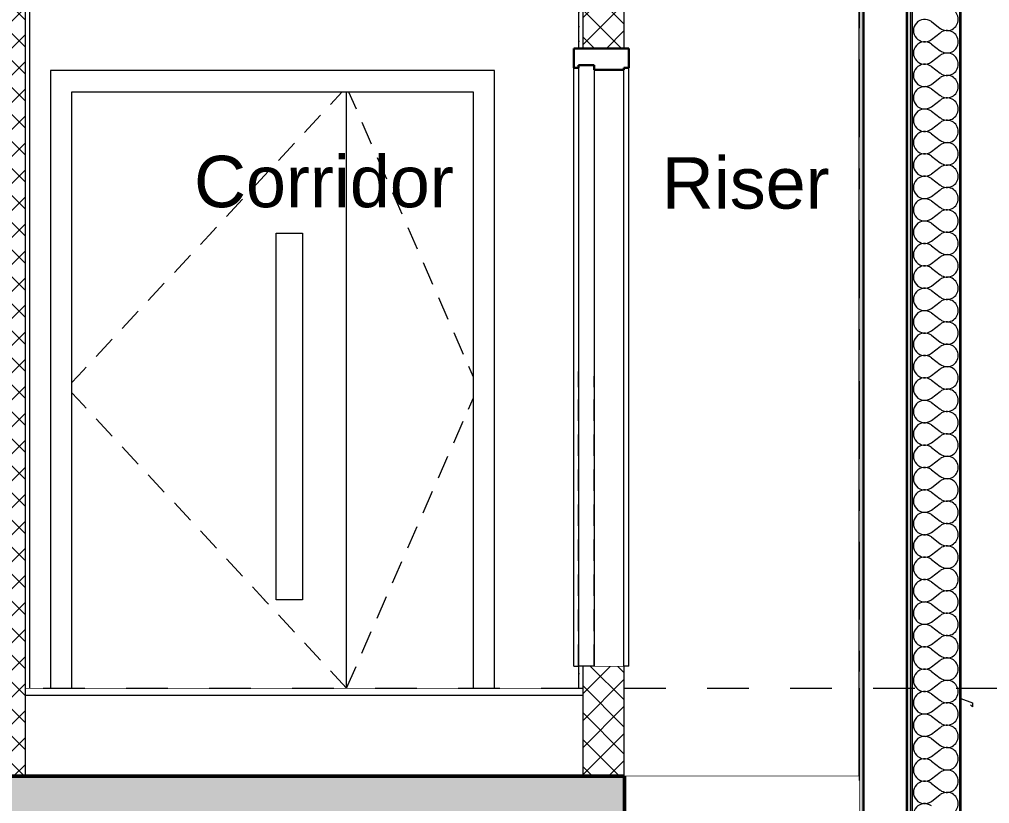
# Model space of a CAD drawing. Header units: millimetres. Extents: x -48147 to 1414029, y -496296 to 18123.
# Drawn here: x 1402847 to 1406146, y -487180 to -484513 of the extents above; entities that cross this region are included whole.
import ezdxf
from ezdxf.enums import TextEntityAlignment as Align

# ---------------------------------------------------------------- set-up
doc = ezdxf.new("R2010")
doc.units = ezdxf.units.MM
doc.header["$MEASUREMENT"] = 0
for name, pattern in [('Dashed', [2822.222233, 1411.111116, -1411.111116]), ('Double Dashed', [546.805537, 264.583325, -105.833328, 70.555556, -105.833328]), ('Wipeout_Contour', [1000, 0, -1000])]:
    doc.linetypes.add(name, pattern=pattern)
for name, color, linetype, lineweight, true_color in [('0_Pen_No__105', 7, 'Continuous', 15, 0xa6a6a6), ('A-230-M_FLOOR.IFC Import_Pen_No__109', 7, 'Continuous', 15, 0xa6a6a6), ('A-230-M_FLOOR.IFC Import_Pen_No__29', 7, 'Continuous', 50, 0x2a2a2a), ('A-25-M_Wall_Int_Pen_No__107', 7, 'Continuous', 15, 0xa6a6a6), ('New_A-15-MG_Structural_Grid_Phase_2_Pen_No__222', 7, 'Continuous', 13, 0x65af33), ('New_A-20-M_Floor_Slab_Pen_No__149', 7, 'Continuous', 0, 0x2a2a2a), ('New_A-25-M_Wall_Ext_Pen_No__107', 7, 'Continuous', 15, 0xa6a6a6), ('New_A-25-M_Wall_Int_Pen_No__107', 7, 'Continuous', 15, 0xa6a6a6), ('New_ArchiCAD Doors_Pen_No__43', 7, 'Continuous', 30, 0x444444), ('New_ArchiCAD Doors_Pen_No__63', 7, 'Continuous', 20, 0x606060), ('New_ArchiCAD Windows_Pen_No__63', 7, 'Continuous', 20, 0x606060)]:
    doc.layers.add(name, color=color, linetype=linetype, lineweight=lineweight, true_color=true_color)
for name, color, linetype in [('A-230-M_FLOOR.IFC Import', 7, 'Continuous'), ('A-25-M_Wall_Int', 7, 'Continuous'), ('New_A-15-MG_Structural_Grid_Phase_2', 7, 'Continuous'), ('New_A-20-M_Floor_Slab', 7, 'Continuous'), ('New_A-25-M_Wall_Ext', 7, 'Continuous'), ('New_A-25-M_Wall_Int', 7, 'Continuous'), ('New_ArchiCAD Doors', 7, 'Continuous'), ('New_ArchiCAD Windows', 7, 'Continuous')]:
    doc.layers.add(name, color=color, linetype=linetype)
for name, color, linetype, lineweight in [('A-25-M_Wall_Int_Pen_No__1', 7, 'Continuous', 13), ('A-95-P_Text_1_50_GA_Pen_No__1', 7, 'Continuous', 13), ('New_A-20-M_Floor_Slab_Pen_No__4', 7, 'Continuous', 20), ('New_A-20-M_Floor_Slab_Pen_No__89', 8, 'Continuous', 20), ('New_A-25-M_Wall_Ext_Pen_No__1', 7, 'Continuous', 13), ('New_A-25-M_Wall_Int_Pen_No__1', 7, 'Continuous', 13), ('New_A-25-M_Wall_Int_Pen_No__87', 8, 'Continuous', 20)]:
    doc.layers.add(name, color=color, linetype=linetype, lineweight=lineweight)
doc.styles.add('GENERATED_STYLE_2', font='')
doc.styles.get('GENERATED_STYLE_2').set_extended_font_data('Swis721 BT')
pattern_1 = [(270, (1372879, -490836.73), (86.60254, 0), [0, -50]), (270, (1372922.3, -490861.73), (86.60254, 0), [0, -50])]
pattern_2 = [(45, (1372878.996, -490836.73), (-45.96194, 45.96194), []), (135, (1372878.996, -490836.73), (45.96194, 45.96194), [])]
pattern_3 = [(270, (1372879, -490836.73), (86.60254, 0), [0, -50]), (270, (1372922.3, -490861.73), (86.60254, 0), [0, -50])]

# ---------------------------------------------------------------- blocks, each defined once
blk = doc.blocks.new('*X22', base_point=(1372879, -490836.7))
at = {"layer": 'New_A-25-M_Wall_Ext_Pen_No__107', "linetype": 'Continuous'}
for p, q in [((1405947.7, -484520.5), (1405978.1, -484543.4)), ((1405947.7, -484581.5), (1405978.1, -484558.6)), ((1405947.7, -484596.7), (1405978.1, -484619.6)), ((1405947.7, -484657.7), (1405978.1, -484634.8)), ((1405947.7, -484672.9), (1405978.1, -484695.8)), ((1405947.7, -484733.9), (1405978.1, -484711)), ((1405947.7, -484749.1), (1405978.1, -484772)), ((1405947.7, -484810.1), (1405978.1, -484787.2)), ((1405947.7, -484825.3), (1405978.1, -484848.2)), ((1405947.7, -484886.3), (1405978.1, -484863.4)), ((1405947.7, -484901.5), (1405978.1, -484924.4)), ((1405947.7, -484962.4), (1405978.1, -484939.6)), ((1405947.7, -484977.7), (1405978.1, -485000.5)), ((1405947.7, -485038.6), (1405978.1, -485015.8)), ((1405947.7, -485053.9), (1405978.1, -485076.7)), ((1405947.7, -485114.8), (1405978.1, -485092)), ((1405947.7, -485130.1), (1405978.1, -485152.9)), ((1405947.7, -485191), (1405978.1, -485168.2)), ((1405947.7, -485206.3), (1405978.1, -485229.1)), ((1405947.7, -485267.2), (1405978.1, -485244.4)), ((1405947.7, -485282.4), (1405978.1, -485305.3)), ((1405947.7, -485343.4), (1405978.1, -485320.5)), ((1405947.7, -485358.6), (1405978.1, -485381.5)), ((1405947.7, -485419.6), (1405978.1, -485396.7)), ((1405947.7, -485434.8), (1405978.1, -485457.7)), ((1405947.7, -485495.8), (1405978.1, -485472.9)), ((1405947.7, -485511), (1405978.1, -485533.9)), ((1405947.7, -485572), (1405978.1, -485549.1)), ((1405947.7, -485587.2), (1405978.1, -485610.1)), ((1405947.7, -485648.2), (1405978.1, -485625.3)), ((1405947.7, -485663.4), (1405978.1, -485686.3)), ((1405947.7, -485724.4), (1405978.1, -485701.5)), ((1405947.7, -485739.6), (1405978.1, -485762.4)), ((1405947.7, -485800.5), (1405978.1, -485777.7)), ((1405947.7, -485815.8), (1405978.1, -485838.6)), ((1405947.7, -485876.7), (1405978.1, -485853.9)), ((1405947.7, -485892), (1405978.1, -485914.8)), ((1405947.7, -485952.9), (1405978.1, -485930.1)), ((1405947.7, -485968.2), (1405978.1, -485991)), ((1405947.7, -486029.1), (1405978.1, -486006.3)), ((1405947.7, -486044.4), (1405978.1, -486067.2)), ((1405947.7, -486105.3), (1405978.1, -486082.4)), ((1405947.7, -486120.5), (1405978.1, -486143.4)), ((1405947.7, -486181.5), (1405978.1, -486158.6)), ((1405947.7, -486196.7), (1405978.1, -486219.6)), ((1405947.7, -486257.7), (1405978.1, -486234.8)), ((1405947.7, -486272.9), (1405978.1, -486295.8)), ((1405947.7, -486333.9), (1405978.1, -486311)), ((1405947.7, -486349.1), (1405978.1, -486372)), ((1405947.7, -486410.1), (1405978.1, -486387.2)), ((1405947.7, -486425.3), (1405978.1, -486448.2)), ((1405947.7, -486486.3), (1405978.1, -486463.4)), ((1405947.7, -486501.5), (1405978.1, -486524.4)), ((1405947.7, -486562.4), (1405978.1, -486539.6)), ((1405947.7, -486577.7), (1405978.1, -486600.5)), ((1405947.7, -486638.6), (1405978.1, -486615.8)), ((1405947.7, -486653.9), (1405978.1, -486676.7)), ((1405947.7, -486714.8), (1405978.1, -486692)), ((1405947.7, -486730.1), (1405978.1, -486752.9)), ((1405947.7, -486791), (1405978.1, -486768.2)), ((1405947.7, -486806.3), (1405978.1, -486829.1)), ((1405947.7, -486867.2), (1405978.1, -486844.4)), ((1405947.7, -486882.4), (1405978.1, -486905.3)), ((1405947.7, -486943.4), (1405978.1, -486920.5)), ((1405947.7, -486958.6), (1405978.1, -486981.5)), ((1405947.7, -487019.6), (1405978.1, -486996.7)), ((1405947.7, -487034.8), (1405978.1, -487057.7)), ((1405947.7, -487095.8), (1405978.1, -487072.9)), ((1405947.7, -487111), (1405978.1, -487133.9)), ((1405947.7, -487172), (1405978.1, -487149.1))]:
    blk.add_line(p, q, dxfattribs=at)
for centre, start, end in [((1406001, -484512.9), 0, 126.8699), ((1405924.8, -484551), 53.1301, 306.8699), ((1406001, -484512.9), 233.1301, 0), ((1406001, -484589.1), 0, 126.8699), ((1405924.8, -484627.2), 53.1301, 306.8699), ((1406001, -484589.1), 233.1301, 0), ((1406001, -484665.3), 0, 126.8699), ((1405924.8, -484703.4), 53.1301, 306.8699), ((1406001, -484665.3), 233.1301, 0), ((1406001, -484741.5), 0, 126.8699), ((1405924.8, -484779.6), 53.1301, 306.8699), ((1406001, -484741.5), 233.1301, 0), ((1406001, -484817.7), 0, 126.8699), ((1405924.8, -484855.8), 53.1301, 306.8699), ((1406001, -484817.7), 233.1301, 0), ((1406001, -484893.9), 0, 126.8699), ((1405924.8, -484932), 53.1301, 306.8699), ((1406001, -484893.9), 233.1301, 0), ((1406001, -484970.1), 0, 126.8699), ((1405924.8, -485008.2), 53.1301, 306.8699), ((1406001, -484970.1), 233.1301, 0), ((1406001, -485046.3), 0, 126.8699), ((1405924.8, -485084.4), 53.1301, 306.8699), ((1406001, -485046.3), 233.1301, 0), ((1406001, -485122.4), 0, 126.8699), ((1405924.8, -485160.5), 53.1301, 306.8699), ((1406001, -485122.4), 233.1301, 0), ((1406001, -485198.6), 0, 126.8699), ((1405924.8, -485236.7), 53.1301, 306.8699), ((1406001, -485198.6), 233.1301, 0), ((1406001, -485274.8), 0, 126.8699), ((1405924.8, -485312.9), 53.1301, 306.8699), ((1406001, -485274.8), 233.1301, 0), ((1406001, -485351), 0, 126.8699), ((1405924.8, -485389.1), 53.1301, 306.8699), ((1406001, -485351), 233.1301, 0), ((1406001, -485427.2), 0, 126.8699), ((1405924.8, -485465.3), 53.1301, 306.8699), ((1406001, -485427.2), 233.1301, 0), ((1406001, -485503.4), 0, 126.8699), ((1405924.8, -485541.5), 53.1301, 306.8699), ((1406001, -485503.4), 233.1301, 0), ((1406001, -485579.6), 0, 126.8699), ((1405924.8, -485617.7), 53.1301, 306.8699), ((1406001, -485579.6), 233.1301, 0), ((1406001, -485655.8), 0, 126.8699), ((1405924.8, -485693.9), 53.1301, 306.8699), ((1406001, -485655.8), 233.1301, 0), ((1406001, -485732), 0, 126.8699), ((1405924.8, -485770.1), 53.1301, 306.8699), ((1406001, -485732), 233.1301, 0), ((1406001, -485808.2), 0, 126.8699), ((1405924.8, -485846.3), 53.1301, 306.8699), ((1406001, -485808.2), 233.1301, 0), ((1406001, -485884.4), 0, 126.8699), ((1405924.8, -485922.4), 53.1301, 306.8699), ((1406001, -485884.4), 233.1301, 0), ((1406001, -485960.5), 0, 126.8699), ((1405924.8, -485998.6), 53.1301, 306.8699), ((1406001, -485960.5), 233.1301, 0), ((1406001, -486036.7), 0, 126.8699), ((1405924.8, -486074.8), 53.1301, 306.8699), ((1406001, -486036.7), 233.1301, 0), ((1406001, -486112.9), 0, 126.8699), ((1405924.8, -486151), 53.1301, 306.8699), ((1406001, -486112.9), 233.1301, 0), ((1406001, -486189.1), 0, 126.8699), ((1405924.8, -486227.2), 53.1301, 306.8699), ((1406001, -486189.1), 233.1301, 0), ((1406001, -486265.3), 0, 126.8699), ((1405924.8, -486303.4), 53.1301, 306.8699), ((1406001, -486265.3), 233.1301, 0), ((1406001, -486341.5), 0, 126.8699), ((1405924.8, -486379.6), 53.1301, 306.8699), ((1406001, -486341.5), 233.1301, 0), ((1406001, -486417.7), 0, 126.8699), ((1405924.8, -486455.8), 53.1301, 306.8699), ((1406001, -486417.7), 233.1301, 0), ((1406001, -486493.9), 0, 126.8699), ((1405924.8, -486532), 53.1301, 306.8699), ((1406001, -486493.9), 233.1301, 0), ((1406001, -486570.1), 0, 126.8699), ((1405924.8, -486608.2), 53.1301, 306.8699), ((1406001, -486570.1), 233.1301, 0), ((1406001, -486646.3), 0, 126.8699), ((1405924.8, -486684.4), 53.1301, 306.8699), ((1406001, -486646.3), 233.1301, 0), ((1406001, -486722.4), 0, 126.8699), ((1405924.8, -486760.5), 53.1301, 306.8699), ((1406001, -486722.4), 233.1301, 0), ((1406001, -486798.6), 0, 126.8699), ((1405924.8, -486836.7), 53.1301, 306.8699), ((1406001, -486798.6), 233.1301, 0), ((1406001, -486874.8), 0, 126.8699), ((1405924.8, -486912.9), 53.1301, 306.8699), ((1406001, -486874.8), 233.1301, 0), ((1406001, -486951), 0, 126.8699), ((1405924.8, -486989.1), 53.1301, 306.8699), ((1406001, -486951), 233.1301, 0), ((1406001, -487027.2), 0, 126.8699), ((1405924.8, -487065.3), 53.1301, 306.8699), ((1406001, -487027.2), 233.1301, 0), ((1406001, -487103.4), 0, 126.8699), ((1405924.8, -487141.5), 53.1301, 306.8699), ((1406001, -487103.4), 233.1301, 0), ((1406001, -487179.6), 0, 126.8699), ((1405924.8, -487217.7), 53.1301, 306.8699), ((1406001, -487179.6), 233.1301, 0)]:
    blk.add_arc(centre, 38.1, start, end, dxfattribs=at)
blk = doc.blocks.new('Section Elem_2_2', base_point=(1372879, -490836.7))
at = {"color": 254, "linetype": 'Wipeout_Contour', "lineweight": 0, "ltscale": 5945721.859562462}
blk.add_wipeout([(1406047.4, -490836.7), (1406047.4, -473413.6), (1406042.9, -473413.6), (1406042.9, -490836.7)], dxfattribs=at).dxf.layer = 'New_A-25-M_Wall_Ext'
at = {"layer": 'New_A-25-M_Wall_Ext_Pen_No__107', "linetype": 'Continuous'}
h = blk.add_hatch(dxfattribs=at)
h.set_pattern_fill('Plaster_0002', color=256, style=0, pattern_type=2)
h.set_pattern_definition([(0, (1372879, -490836.73), (0, 86.60254), [0, -50]), (0, (1372904, -490793.43), (0, 86.60254), [0, -50])])
h.paths.add_polyline_path([(1406047.4, -490836.7), (1406047.4, -473413.6), (1406042.9, -473413.6), (1406042.9, -490836.7)])
at = {"color": 254, "linetype": 'Wipeout_Contour', "lineweight": 0, "ltscale": 5945410.652466604}
blk.add_wipeout([(1406042.9, -473413.6), (1405882.9, -473413.6), (1405882.9, -490836.7), (1406042.9, -490836.7)], dxfattribs=at).dxf.layer = 'New_A-25-M_Wall_Ext'
at = {"layer": 'New_A-25-M_Wall_Ext_Pen_No__1', "linetype": 'Continuous'}
for p, q in [((1406042.9, -473413.6), (1406042.9, -490836.7)), ((1406047.4, -473413.6), (1406047.4, -490836.7))]:
    blk.add_line(p, q, dxfattribs=at)
at = {"layer": 'New_A-25-M_Wall_Ext'}
blk.add_blockref('*X22', (1372879, -490836.7), dxfattribs=at)
at = {"color": 254, "linetype": 'Wipeout_Contour', "lineweight": 0, "ltscale": 5945096.607675294}
blk.add_wipeout([(1405882.9, -473413.6), (1405876.9, -473413.6), (1405876.9, -490836.7), (1405882.9, -490836.7)], dxfattribs=at).dxf.layer = 'New_A-25-M_Wall_Ext'
at = {"layer": 'New_A-25-M_Wall_Ext_Pen_No__107', "linetype": 'Continuous', "lineweight": 0, "true_color": 0x535353}
blk.add_hatch(color=251, dxfattribs=at).paths.add_polyline_path([(1405864.9, -473413.6), (1405861.9, -473413.6), (1405861.9, -490836.7), (1405864.9, -490836.7)])
at = {"layer": 'New_A-25-M_Wall_Ext_Pen_No__107', "linetype": 'Continuous'}
blk.add_hatch(color=256, dxfattribs=at).paths.add_polyline_path([(1405876.9, -473413.6), (1405864.9, -473413.6), (1405864.9, -490836.7), (1405876.9, -490836.7)])
at = {"layer": 'New_A-25-M_Wall_Ext_Pen_No__1', "linetype": 'Continuous'}
blk.add_line((1405882.9, -473413.6), (1405882.9, -490836.7), dxfattribs=at)
at = {"color": 254, "linetype": 'Wipeout_Contour', "lineweight": 0, "ltscale": 5944756.081160875}
blk.add_wipeout([(1405861.9, -473413.6), (1405717.9, -473413.6), (1405717.9, -490836.7), (1405861.9, -490836.7)], dxfattribs=at).dxf.layer = 'New_A-25-M_Wall_Ext'
at = {"layer": 'New_A-25-M_Wall_Ext_Pen_No__107', "linetype": 'Continuous'}
blk.add_hatch(color=256, dxfattribs=at).paths.add_polyline_path([(1405714.9, -473413.6), (1405702.4, -473413.6), (1405702.4, -490836.7), (1405714.9, -490836.7)])
at = {"layer": 'New_A-25-M_Wall_Ext_Pen_No__107', "linetype": 'Continuous', "lineweight": 0, "true_color": 0x535353}
blk.add_hatch(color=251, dxfattribs=at).paths.add_polyline_path([(1405717.9, -473413.6), (1405714.9, -473413.6), (1405714.9, -490836.7), (1405717.9, -490836.7)])
at = {"layer": 'New_A-25-M_Wall_Ext_Pen_No__1', "linetype": 'Continuous'}
for p, q in [((1405714.9, -473413.6), (1405714.9, -490836.7)), ((1405717.9, -473413.6), (1405717.9, -490836.7)), ((1405861.9, -473413.6), (1405861.9, -490836.7)), ((1405864.9, -473413.6), (1405864.9, -490836.7)), ((1405876.9, -473413.6), (1405876.9, -490836.7)), ((1405702.4, -474813.6), (1405702.4, -490836.7))]:
    blk.add_line(p, q, dxfattribs=at)
blk = doc.blocks.new('Section Elem_25_2', base_point=(1372879, -490836.7))
at = {"color": 254, "linetype": 'Wipeout_Contour', "lineweight": 0, "ltscale": 5943290.077963925}
blk.add_wipeout([(1404762.6, -486786.7), (1402866.3, -486786.7), (1402866.3, -486811.7), (1404762.6, -486811.7)], dxfattribs=at).dxf.layer = 'New_A-20-M_Floor_Slab'
at = {"color": 254, "linetype": 'Wipeout_Contour', "lineweight": 0, "ltscale": 5947406.128734514}
blk.add_wipeout([(1404904.6, -486786.7), (1404902.6, -486786.7), (1404902.6, -486811.7), (1404904.6, -486811.7)], dxfattribs=at).dxf.layer = 'New_A-20-M_Floor_Slab'
at = {"color": 254, "linetype": 'Wipeout_Contour', "lineweight": 0, "ltscale": 5950603.927536661}
blk.add_wipeout([(1405702.4, -487086.7), (1405702.4, -486786.7), (1405701.6, -486786.7), (1405701.6, -487086.7)], dxfattribs=at).dxf.layer = 'New_A-20-M_Floor_Slab'
at = {"layer": 'New_A-20-M_Floor_Slab_Pen_No__4', "linetype": 'Continuous'}
for p, q in [((1402881.3, -486786.7), (1402866.3, -486786.7)), ((1404747.6, -486786.7), (1402881.3, -486786.7)), ((1404762.6, -486786.7), (1404747.6, -486786.7)), ((1404904.6, -486786.7), (1404902.6, -486786.7))]:
    blk.add_line(p, q, dxfattribs=at)
at = {"layer": 'New_A-20-M_Floor_Slab_Pen_No__89', "linetype": 'Continuous'}
for p, q in [((1405701.6, -486786.7), (1405702.4, -486786.7)), ((1405701.6, -487086.7), (1405702.4, -487086.7))]:
    blk.add_line(p, q, dxfattribs=at)
at = {"color": 254, "linetype": 'Wipeout_Contour', "lineweight": 0, "ltscale": 5943486.705326222}
blk.add_wipeout([(1402866.3, -486811.7), (1402866.3, -487086.7), (1404762.6, -487086.7), (1404762.6, -486811.7)], dxfattribs=at).dxf.layer = 'New_A-20-M_Floor_Slab'
at = {"color": 254, "linetype": 'Wipeout_Contour', "lineweight": 0, "ltscale": 5947602.619952649}
blk.add_wipeout([(1404902.6, -486811.7), (1404902.6, -487086.7), (1404904.6, -487086.7), (1404904.6, -486811.7)], dxfattribs=at).dxf.layer = 'New_A-20-M_Floor_Slab'
at = {"layer": 'New_A-20-M_Floor_Slab_Pen_No__149', "linetype": 'Continuous', "flags": 128}
blk.add_lwpolyline([(1404904.6, -486786.7), (1404904.6, -486811.7), (1404904.6, -487086.7)], dxfattribs=at)
at = {"layer": 'New_A-20-M_Floor_Slab_Pen_No__4', "linetype": 'Continuous'}
for p, q in [((1404762.6, -486811.7), (1402866.3, -486811.7)), ((1404904.6, -486811.7), (1404902.6, -486811.7))]:
    blk.add_line(p, q, dxfattribs=at)
blk = doc.blocks.new('Section Elem_148_2', base_point=(1372879, -490836.7))
at = {"layer": 'New_ArchiCAD Windows_Pen_No__63', "linetype": 'Continuous'}
for p, q in [((1406047.4, -486822.7), (1406087.4, -486836.4)), ((1406087.4, -486850.4), (1406080.4, -486843.4)), ((1406087.4, -486836.4), (1406087.4, -486850.4))]:
    blk.add_line(p, q, dxfattribs=at)
blk = doc.blocks.new('Section Elem_150_2', base_point=(1372879, -490836.7))
at = {"color": 254, "linetype": 'Wipeout_Contour', "lineweight": 0, "ltscale": 5939355.325509904}
blk.add_wipeout([(1402881.3, -484186.7), (1404747.6, -484186.7), (1404747.6, -483389.9), (1402881.3, -483389.9)], dxfattribs=at).dxf.layer = 'New_A-25-M_Wall_Int'
at = {"color": 254, "linetype": 'Wipeout_Contour', "lineweight": 0, "ltscale": 17828384.97605254}
blk.add_wipeout([(1404747.6, -484211.7), (1402881.3, -484211.7), (1402881.3, -486786.7), (1402952.7, -486786.7), (1402952.7, -484686.7), (1404462.7, -484686.7), (1404462.7, -486786.7), (1404747.6, -486786.7), (1404747.6, -486711.7), (1404731.6, -486711.7), (1404731.6, -484611.7), (1404747.6, -484611.7)], dxfattribs=at).dxf.layer = 'New_A-25-M_Wall_Int'
at = {"color": 254, "linetype": 'Wipeout_Contour', "lineweight": 0, "ltscale": 5938703.807513246}
blk.add_wipeout([(1404747.6, -483197.7), (1402881.3, -483197.7), (1402881.3, -483378.9), (1404747.6, -483378.9)], dxfattribs=at).dxf.layer = 'New_A-25-M_Wall_Int'
blk = doc.blocks.new('Section Elem_151_2', base_point=(1372879, -490836.7))
at = {"color": 254, "linetype": 'Wipeout_Contour', "lineweight": 0, "ltscale": 44591029.48112993}
blk.add_wipeout([(1405563.4, -483389.9), (1404902.6, -483389.9), (1404902.6, -484611.7), (1404918.6, -484611.7), (1404918.6, -486711.7), (1404902.6, -486711.7), (1404902.6, -486786.7), (1404904.6, -486786.7), (1404904.6, -487086.7), (1405701.6, -487086.7), (1405701.6, -483589.3), (1405613.7, -483589.3), (1405613.7, -483578.4), (1405688.5, -483578.4), (1405695.8, -483575.4), (1405698.7, -483568.2), (1405698.7, -483207.8), (1405695.8, -483200.6), (1405688.5, -483197.6), (1405613.7, -483197.6), (1405613.7, -483186.7), (1405563.4, -483186.7), (1405563.4, -483197.7), (1404969.4, -483197.7), (1404962.2, -483200.7), (1404959.2, -483207.9), (1404959.2, -483368.7), (1404962.2, -483375.9), (1404969.4, -483378.9), (1405563.4, -483378.9)], dxfattribs=at).dxf.layer = 'New_A-25-M_Wall_Int'
at = {"layer": 'New_A-25-M_Wall_Int_Pen_No__87', "linetype": 'Continuous'}
for p, q in [((1405563.4, -483186.7), (1405613.7, -483186.7)), ((1405701.6, -483589.3), (1405701.6, -487086.7)), ((1404904.6, -487086.7), (1405701.6, -487086.7))]:
    blk.add_line(p, q, dxfattribs=at)
at = {"color": 254, "linetype": 'Wipeout_Contour', "lineweight": 0, "ltscale": 11885892.61519028}
blk.add_wipeout([(1404902.6, -483197.7), (1404902.6, -483378.9), (1404941.8, -483378.9), (1404949, -483375.9), (1404952, -483368.7), (1404952, -483207.9), (1404949, -483200.7), (1404941.8, -483197.7)], dxfattribs=at).dxf.layer = 'New_A-25-M_Wall_Int'
blk = doc.blocks.new('Section Elem_152_2', base_point=(1372879, -490836.7))
at = {"color": 254, "linetype": 'Wipeout_Contour', "lineweight": 0, "ltscale": 5942780.265700465}
blk.add_wipeout([(1404762.6, -483186.7), (1404747.6, -483186.7), (1404747.6, -484186.7), (1404762.6, -484186.7)], dxfattribs=at).dxf.layer = 'New_A-25-M_Wall_Int'
at = {"color": 254, "linetype": 'Wipeout_Contour', "lineweight": 0, "ltscale": 5943724.776855123}
blk.add_wipeout([(1404762.6, -484211.7), (1404747.6, -484211.7), (1404747.6, -484611.7), (1404762.6, -484611.7)], dxfattribs=at).dxf.layer = 'New_A-25-M_Wall_Int'
at = {"color": 254, "linetype": 'Wipeout_Contour', "lineweight": 0, "ltscale": 5946779.388089588}
blk.add_wipeout([(1404762.6, -486711.7), (1404747.6, -486711.7), (1404747.6, -486786.7), (1404762.6, -486786.7)], dxfattribs=at).dxf.layer = 'New_A-25-M_Wall_Int'
at = {"layer": 'New_A-25-M_Wall_Int_Pen_No__107', "linetype": 'Continuous'}
h = blk.add_hatch(dxfattribs=at)
h.set_pattern_fill('Plaster_0002', color=256, style=0, pattern_type=2)
h.set_pattern_definition(pattern_1)
h.paths.add_polyline_path([(1404762.6, -483186.7), (1404747.6, -483186.7), (1404747.6, -484186.7), (1404762.6, -484186.7)])
h = blk.add_hatch(dxfattribs=at)
h.set_pattern_fill('Plaster_0002', color=256, style=0, pattern_type=2)
h.set_pattern_definition(pattern_1)
h.paths.add_polyline_path([(1404762.6, -484211.7), (1404747.6, -484211.7), (1404747.6, -484611.7), (1404762.6, -484611.7)])
h = blk.add_hatch(dxfattribs=at)
h.set_pattern_fill('Plaster_0002', color=256, style=0, pattern_type=2)
h.set_pattern_definition(pattern_3)
h.paths.add_polyline_path([(1404762.6, -486711.7), (1404747.6, -486711.7), (1404747.6, -486786.7), (1404762.6, -486786.7)])
at = {"color": 254, "linetype": 'Wipeout_Contour', "lineweight": 0, "ltscale": 8915089.56374715}
blk.add_wipeout([(1404902.6, -484611.7), (1404902.6, -483186.7), (1404762.6, -483186.7), (1404762.6, -484186.7), (1404762.6, -484211.7), (1404762.6, -484611.7)], dxfattribs=at).dxf.layer = 'New_A-25-M_Wall_Int'
at = {"color": 254, "linetype": 'Wipeout_Contour', "lineweight": 0, "ltscale": 7433983.389472908}
blk.add_wipeout([(1404902.6, -486711.7), (1404762.6, -486711.7), (1404762.6, -486786.7), (1404762.6, -487086.7), (1404902.6, -487086.7)], dxfattribs=at).dxf.layer = 'New_A-25-M_Wall_Int'
at = {"layer": 'New_A-25-M_Wall_Int_Pen_No__107', "linetype": 'Continuous'}
h = blk.add_hatch(dxfattribs=at)
h.set_pattern_fill('Concrete_Block_0002', color=256, style=0, pattern_type=2)
h.set_pattern_definition(pattern_2)
h.paths.add_polyline_path([(1404902.6, -484611.7), (1404902.6, -483186.7), (1404762.6, -483186.7), (1404762.6, -484186.7), (1404762.6, -484211.7), (1404762.6, -484611.7)])
h = blk.add_hatch(dxfattribs=at)
h.set_pattern_fill('Concrete_Block_0002', color=256, style=0, pattern_type=2)
h.set_pattern_definition(pattern_2)
h.paths.add_polyline_path([(1404902.6, -486711.7), (1404762.6, -486711.7), (1404762.6, -486786.7), (1404762.6, -487086.7), (1404902.6, -487086.7)])
at = {"layer": 'New_A-25-M_Wall_Int_Pen_No__1', "linetype": 'Continuous'}
for p, q in [((1404747.6, -483186.7), (1404747.6, -484186.7)), ((1404762.6, -483186.7), (1404762.6, -484186.7)), ((1404902.6, -483186.7), (1404902.6, -484611.7)), ((1404747.6, -484211.7), (1404747.6, -484611.7)), ((1404762.6, -484211.7), (1404762.6, -484611.7)), ((1404747.6, -486711.7), (1404747.6, -486786.7)), ((1404902.6, -486711.7), (1404801.6, -486711.7)), ((1404902.6, -486711.7), (1404902.6, -486786.7))]:
    blk.add_line(p, q, dxfattribs=at)
at = {"layer": 'New_A-25-M_Wall_Int_Pen_No__1', "linetype": 'Continuous', "flags": 128}
for points in [[(1404762.6, -486711.7), (1404762.6, -486786.7), (1404762.6, -486811.7), (1404762.6, -487086.7)], [(1404902.6, -486786.7), (1404902.6, -486811.7), (1404902.6, -487086.7)]]:
    blk.add_lwpolyline(points, dxfattribs=at)
blk = doc.blocks.new('Section Elem_153_2', base_point=(1372879, -490836.7))
at = {"color": 254, "linetype": 'Wipeout_Contour', "lineweight": 0, "ltscale": 5945342.381129356}
blk.add_wipeout([(1404747.6, -484677.7), (1404731.6, -484677.7), (1404731.6, -486711.7), (1404747.6, -486711.7)], dxfattribs=at).dxf.layer = 'New_ArchiCAD Doors'
at = {"color": 254, "linetype": 'Wipeout_Contour', "lineweight": 0, "ltscale": 5945988.835501196}
blk.add_wipeout([(1404902.6, -484677.7), (1404902.6, -486711.7), (1404918.6, -486711.7), (1404918.6, -484677.7)], dxfattribs=at).dxf.layer = 'New_ArchiCAD Doors'
at = {"color": 254, "linetype": 'Wipeout_Contour', "lineweight": 0, "ltscale": 5943970.016230162}
blk.add_wipeout([(1404747.6, -484611.7), (1404731.6, -484611.7), (1404731.6, -484677.7), (1404747.6, -484677.7)], dxfattribs=at).dxf.layer = 'New_ArchiCAD Doors'
at = {"color": 254, "linetype": 'Wipeout_Contour', "lineweight": 0, "ltscale": 5945772.245454664}
blk.add_wipeout([(1404801.6, -484684.7), (1404801.6, -486711.7), (1404902.6, -486711.7), (1404902.6, -484684.7)], dxfattribs=at).dxf.layer = 'New_ArchiCAD Doors'
at = {"layer": 'New_ArchiCAD Doors_Pen_No__63', "linetype": 'Continuous'}
blk.add_line((1404918.6, -486711.7), (1404902.6, -486711.7), dxfattribs=at)
at = {"color": 254, "linetype": 'Wipeout_Contour', "lineweight": 0, "ltscale": 5944616.619809194}
blk.add_wipeout([(1404902.6, -484611.7), (1404902.6, -484677.7), (1404918.6, -484677.7), (1404918.6, -484611.7)], dxfattribs=at).dxf.layer = 'New_ArchiCAD Doors'
at = {"color": 254, "linetype": 'Wipeout_Contour', "lineweight": 0, "ltscale": 8916416.235590361}
blk.add_wipeout([(1404747.6, -484611.7), (1404747.6, -484668.7), (1404801.6, -484668.7), (1404801.6, -484684.7), (1404902.6, -484684.7), (1404902.6, -484611.7)], dxfattribs=at).dxf.layer = 'New_ArchiCAD Doors'
at = {"layer": 'New_ArchiCAD Doors_Pen_No__43', "linetype": 'Continuous'}
for p, q in [((1404747.6, -484611.7), (1404731.6, -484611.7)), ((1404918.6, -484611.7), (1404902.6, -484611.7)), ((1404918.6, -484611.7), (1404918.6, -484677.7)), ((1404902.6, -484677.7), (1404902.6, -484684.7)), ((1404918.6, -484677.7), (1404902.6, -484677.7))]:
    blk.add_line(p, q, dxfattribs=at)
at = {"layer": 'New_ArchiCAD Doors_Pen_No__43', "linetype": 'Continuous', "flags": 128}
blk.add_lwpolyline([(1404902.6, -484611.7), (1404762.6, -484611.7), (1404747.6, -484611.7)], dxfattribs=at)
at = {"layer": 'New_ArchiCAD Doors_Pen_No__63', "linetype": 'Continuous'}
for p, q in [((1404902.6, -486711.7), (1404902.6, -484684.7)), ((1404918.6, -486711.7), (1404918.6, -484677.7))]:
    blk.add_line(p, q, dxfattribs=at)
at = {"color": 254, "linetype": 'Wipeout_Contour', "lineweight": 0, "ltscale": 5945468.824939545}
blk.add_wipeout([(1404747.6, -486711.7), (1404801.6, -486711.7), (1404801.6, -484668.7), (1404747.6, -484668.7)], dxfattribs=at).dxf.layer = 'New_ArchiCAD Doors'
at = {"layer": 'New_ArchiCAD Doors_Pen_No__43', "linetype": 'Continuous'}
for p, q in [((1404731.6, -484611.7), (1404731.6, -484677.7)), ((1404747.6, -484677.7), (1404731.6, -484677.7)), ((1404747.6, -484668.7), (1404747.6, -484677.7)), ((1404801.6, -484668.7), (1404747.6, -484668.7)), ((1404801.6, -484668.7), (1404801.6, -484684.7)), ((1404902.6, -484684.7), (1404801.6, -484684.7))]:
    blk.add_line(p, q, dxfattribs=at)
at = {"layer": 'New_ArchiCAD Doors_Pen_No__63', "linetype": 'Continuous'}
for p, q in [((1404731.6, -486711.7), (1404731.6, -484677.7)), ((1404747.5, -484677.7), (1404747.5, -484742)), ((1404747.6, -484677.7), (1404747.6, -486711.7)), ((1404801.6, -484684.7), (1404801.6, -486711.7)), ((1404801.7, -484684.7), (1404801.7, -484742)), ((1404747.5, -484787.8), (1404747.5, -484850.2)), ((1404801.7, -484787.8), (1404801.7, -484850.2)), ((1404747.5, -484850.2), (1404747.5, -484861)), ((1404801.7, -484850.2), (1404801.7, -484861)), ((1404747.5, -484906.8), (1404747.5, -484980.1)), ((1404801.7, -484906.8), (1404801.7, -484980.1)), ((1404747.5, -485025.9), (1404747.5, -485099.2)), ((1404801.7, -485025.9), (1404801.7, -485099.2)), ((1404747.5, -485144.9), (1404747.5, -485218.2)), ((1404801.7, -485144.9), (1404801.7, -485218.2)), ((1404747.5, -485264), (1404747.5, -485337.3)), ((1404801.7, -485264), (1404801.7, -485337.3)), ((1404747.5, -485383.1), (1404747.5, -485456.3)), ((1404801.7, -485383.1), (1404801.7, -485456.3)), ((1404747.5, -485502.1), (1404747.5, -485575.4)), ((1404801.7, -485502.1), (1404801.7, -485575.4)), ((1404747.5, -485617), (1404747.5, -485669.8)), ((1404801.7, -485617), (1404801.7, -485653.8)), ((1404747.5, -485763.5), (1404747.5, -485710.7)), ((1404801.7, -485763.5), (1404801.7, -485726.6)), ((1404747.5, -485878.4), (1404747.5, -485805.1)), ((1404801.7, -485878.4), (1404801.7, -485805.1)), ((1404747.5, -485997.4), (1404747.5, -485924.1)), ((1404801.7, -485997.4), (1404801.7, -485924.1)), ((1404747.5, -486116.5), (1404747.5, -486043.2)), ((1404801.7, -486116.5), (1404801.7, -486043.2)), ((1404747.5, -486235.5), (1404747.5, -486162.3)), ((1404801.7, -486235.5), (1404801.7, -486162.3)), ((1404747.5, -486354.6), (1404747.5, -486281.3)), ((1404801.7, -486354.6), (1404801.7, -486281.3)), ((1404747.5, -486473.6), (1404747.5, -486400.4)), ((1404801.7, -486473.6), (1404801.7, -486400.4)), ((1404747.5, -486530.2), (1404747.5, -486519.4)), ((1404747.5, -486592.7), (1404747.5, -486530.2)), ((1404801.7, -486530.2), (1404801.7, -486519.4)), ((1404801.7, -486592.7), (1404801.7, -486530.2)), ((1404747.5, -486711.7), (1404747.5, -486638.5)), ((1404801.7, -486711.7), (1404801.7, -486638.5)), ((1404731.6, -486711.7), (1404747.6, -486711.7))]:
    blk.add_line(p, q, dxfattribs=at)
at = {"layer": 'New_ArchiCAD Doors_Pen_No__63', "linetype": 'Continuous', "flags": 128}
blk.add_lwpolyline([(1404801.6, -486711.7), (1404762.6, -486711.7), (1404747.6, -486711.7)], dxfattribs=at)
blk = doc.blocks.new('Section Elem_168_2', base_point=(1372879, -490836.7))
at = {"color": 254, "linetype": 'Wipeout_Contour', "lineweight": 0, "ltscale": 5938828.358113671}
blk.add_wipeout([(1403025.7, -486786.7), (1403025.7, -484759.7), (1402952.7, -484759.7), (1402952.7, -486786.7)], dxfattribs=at).dxf.layer = 'New_ArchiCAD Doors'
at = {"color": 254, "linetype": 'Wipeout_Contour', "lineweight": 0, "ltscale": 5944260.287327859}
blk.add_wipeout([(1404462.7, -484759.7), (1404389.7, -484759.7), (1404389.7, -486786.7), (1404462.7, -486786.7)], dxfattribs=at).dxf.layer = 'New_ArchiCAD Doors'
at = {"color": 254, "linetype": 'Wipeout_Contour', "lineweight": 0, "ltscale": 5942330.283385215}
blk.add_wipeout([(1403959.7, -486486.7), (1403959.7, -485239.7), (1403809.7, -485239.7), (1403809.7, -486486.7)], dxfattribs=at).dxf.layer = 'New_ArchiCAD Doors'
at = {"color": 254, "linetype": 'Wipeout_Contour', "lineweight": 0, "ltscale": 8910280.458725337}
blk.add_wipeout([(1402952.7, -484686.7), (1402952.7, -484759.7), (1403025.7, -484759.7), (1404389.7, -484759.7), (1404462.7, -484759.7), (1404462.7, -484686.7)], dxfattribs=at).dxf.layer = 'New_ArchiCAD Doors'
at = {"color": 254, "linetype": 'Wipeout_Contour', "lineweight": 0, "ltscale": 5940394.965185849}
blk.add_wipeout([(1403719.7, -485239.7), (1403025.7, -485239.7), (1403025.7, -486486.7), (1403719.7, -486486.7)], dxfattribs=at).dxf.layer = 'New_ArchiCAD Doors'
at = {"layer": 'New_ArchiCAD Doors_Pen_No__63', "linetype": 'Continuous'}
for p, q in [((1404462.7, -484686.7), (1402952.7, -484686.7)), ((1402952.7, -484686.7), (1402952.7, -484759.7)), ((1404462.7, -484759.7), (1404462.7, -484686.7)), ((1402952.7, -484759.7), (1402952.7, -486786.7)), ((1404462.7, -486786.7), (1404462.7, -484759.7)), ((1403428.5, -485314.9), (1403374, -485373.5)), ((1403339.9, -485410.1), (1403285.5, -485468.7)), ((1403251.4, -485505.3), (1403196.9, -485563.9)), ((1403162.9, -485600.5), (1403108.4, -485659.1)), ((1403064.1, -485706.7), (1403025.7, -485748)), ((1403074.3, -485695.7), (1403064.1, -485706.7)), ((1403064.1, -485823.8), (1403025.7, -485782.4)), ((1403074.3, -485834.8), (1403064.1, -485823.8)), ((1403162.9, -485930), (1403108.4, -485871.4)), ((1403251.4, -486025.2), (1403196.9, -485966.6)), ((1403339.9, -486120.4), (1403285.5, -486061.8)), ((1403428.5, -486215.6), (1403374, -486157)), ((1403517, -486310.8), (1403462.5, -486252.2)), ((1403605.5, -486406), (1403551.1, -486347.4))]:
    blk.add_line(p, q, dxfattribs=at)
at = {"color": 254, "linetype": 'Wipeout_Contour', "lineweight": 0, "ltscale": 8910249.396129241}
blk.add_wipeout([(1403959.7, -484759.7), (1403025.7, -484759.7), (1403025.7, -485239.7), (1403719.7, -485239.7), (1403809.7, -485239.7), (1403959.7, -485239.7)], dxfattribs=at).dxf.layer = 'New_ArchiCAD Doors'
at = {"color": 254, "linetype": 'Wipeout_Contour', "lineweight": 0, "ltscale": 8913206.326209107}
blk.add_wipeout([(1403719.7, -486486.7), (1403025.7, -486486.7), (1403025.7, -486786.7), (1403959.7, -486786.7), (1403959.7, -486486.7), (1403809.7, -486486.7)], dxfattribs=at).dxf.layer = 'New_ArchiCAD Doors'
at = {"layer": 'New_ArchiCAD Doors_Pen_No__63', "linetype": 'Continuous'}
for p, q in [((1403025.7, -486786.7), (1403025.7, -484759.7)), ((1403871.1, -484838.9), (1403816.6, -484897.5)), ((1403782.6, -484934.1), (1403728.1, -484992.7)), ((1403694.1, -485029.3), (1403639.6, -485087.9)), ((1403605.5, -485124.5), (1403551.1, -485183.1)), ((1403517, -485219.7), (1403462.5, -485278.3)), ((1403694.1, -486501.1), (1403639.6, -486442.6)), ((1403782.6, -486596.3), (1403728.1, -486537.8)), ((1403871.1, -486691.5), (1403816.6, -486633))]:
    blk.add_line(p, q, dxfattribs=at)
at = {"color": 254, "linetype": 'Wipeout_Contour', "lineweight": 0, "ltscale": 5943309.568877394}
blk.add_wipeout([(1403959.7, -484759.7), (1403959.7, -486786.7), (1404389.7, -486786.7), (1404389.7, -484759.7)], dxfattribs=at).dxf.layer = 'New_ArchiCAD Doors'
at = {"color": 254, "linetype": 'Wipeout_Contour', "lineweight": 0, "ltscale": 5941876.681972518}
blk.add_wipeout([(1403719.7, -486486.7), (1403809.7, -486486.7), (1403809.7, -485239.7), (1403719.7, -485239.7)], dxfattribs=at).dxf.layer = 'New_ArchiCAD Doors'
at = {"layer": 'New_ArchiCAD Doors_Pen_No__63', "linetype": 'Continuous'}
for p, q in [((1403025.7, -484759.7), (1404389.7, -484759.7)), ((1403944.8, -484759.7), (1403905.2, -484802.3)), ((1403959.7, -486786.7), (1403959.7, -484759.7)), ((1403966.6, -484759.7), (1403991.7, -484817)), ((1404389.7, -484759.7), (1404389.7, -486786.7)), ((1404011.7, -484862.9), (1404043.7, -484936.2)), ((1404063.7, -484982), (1404095.7, -485055.3)), ((1404115.7, -485101.2), (1404147.7, -485174.5)), ((1403719.7, -486486.7), (1403719.7, -485239.7)), ((1403719.7, -485239.7), (1403809.7, -485239.7)), ((1403809.7, -485239.7), (1403809.7, -486486.7)), ((1404167.7, -485220.3), (1404199.7, -485293.6)), ((1404219.8, -485339.4), (1404251.8, -485412.7)), ((1404271.8, -485458.6), (1404303.8, -485531.9)), ((1404323.8, -485577.7), (1404355.8, -485651)), ((1404373.7, -485691.9), (1404389.7, -485728.6)), ((1404373.7, -485838.5), (1404389.7, -485801.9)), ((1404323.8, -485952.8), (1404355.8, -485879.4)), ((1404271.8, -486071.9), (1404303.8, -485998.6)), ((1404219.8, -486191), (1404251.8, -486117.7)), ((1404167.7, -486310.2), (1404199.7, -486236.9)), ((1404115.7, -486429.3), (1404147.7, -486356)), ((1403809.7, -486486.7), (1403719.7, -486486.7)), ((1404063.7, -486548.5), (1404095.7, -486475.1)), ((1404011.7, -486667.6), (1404043.7, -486594.3)), ((1403959.7, -486786.7), (1403905.2, -486728.2)), ((1403959.7, -486786.7), (1403991.7, -486713.4))]:
    blk.add_line(p, q, dxfattribs=at)
blk = doc.blocks.new('Section Elem_398_2', base_point=(1372879, -490836.7))
at = {"color": 254, "linetype": 'Wipeout_Contour', "lineweight": 0, "ltscale": 5937366.396431069}
blk.add_wipeout([(1402866.3, -486786.7), (1402881.3, -486786.7), (1402881.3, -483186.7), (1402866.3, -483186.7)], dxfattribs=at).dxf.layer = 'A-25-M_Wall_Int'
at = {"layer": 'A-25-M_Wall_Int_Pen_No__107', "linetype": 'Continuous'}
h = blk.add_hatch(dxfattribs=at)
h.set_pattern_fill('Plaster_0002', color=256, style=0, pattern_type=2)
h.set_pattern_definition(pattern_3)
h.paths.add_polyline_path([(1402866.3, -486786.7), (1402881.3, -486786.7), (1402881.3, -483186.7), (1402866.3, -483186.7)])
at = {"color": 254, "linetype": 'Wipeout_Contour', "lineweight": 0, "ltscale": 8906983.455304714}
blk.add_wipeout([(1402866.3, -487086.7), (1402866.3, -486786.7), (1402866.3, -483186.7), (1402726.3, -483186.7), (1402726.3, -486786.7), (1402726.3, -487086.7)], dxfattribs=at).dxf.layer = 'A-25-M_Wall_Int'
at = {"layer": 'A-25-M_Wall_Int_Pen_No__107', "linetype": 'Continuous'}
h = blk.add_hatch(dxfattribs=at)
h.set_pattern_fill('Concrete_Block_0002', color=256, style=0, pattern_type=2)
h.set_pattern_definition(pattern_2)
h.paths.add_polyline_path([(1402866.3, -487086.7), (1402866.3, -486786.7), (1402866.3, -483186.7), (1402726.3, -483186.7), (1402726.3, -486786.7), (1402726.3, -487086.7)])
at = {"layer": 'A-25-M_Wall_Int_Pen_No__1', "linetype": 'Continuous'}
for p, q in [((1402881.3, -483186.7), (1402881.3, -484186.7)), ((1402881.3, -484211.7), (1402881.3, -486786.7))]:
    blk.add_line(p, q, dxfattribs=at)
at = {"layer": 'A-25-M_Wall_Int_Pen_No__1', "linetype": 'Continuous', "flags": 128}
blk.add_lwpolyline([(1402866.3, -483186.7), (1402866.3, -486786.7), (1402866.3, -486811.7), (1402866.3, -487086.7)], dxfattribs=at)
at = {"color": 254, "linetype": 'Wipeout_Contour', "lineweight": 0, "ltscale": 5936780.428365624}
blk.add_wipeout([(1402726.3, -483186.7), (1402711.3, -483186.7), (1402711.3, -486786.7), (1402726.3, -486786.7)], dxfattribs=at).dxf.layer = 'A-25-M_Wall_Int'
at = {"layer": 'A-25-M_Wall_Int_Pen_No__107', "linetype": 'Continuous'}
h = blk.add_hatch(dxfattribs=at)
h.set_pattern_fill('Plaster_0002', color=256, style=0, pattern_type=2)
h.set_pattern_definition([(270, (1372879, -490836.73), (86.60254, 0), [0, -50]), (270, (1372922.3, -490861.73), (86.60254, 0), [0, -50])])
h.paths.add_polyline_path([(1402726.3, -483186.7), (1402711.3, -483186.7), (1402711.3, -486786.7), (1402726.3, -486786.7)])
at = {"layer": 'A-25-M_Wall_Int_Pen_No__1', "linetype": 'Continuous'}
blk.add_line((1402711.3, -483186.7), (1402711.3, -486786.7), dxfattribs=at)
at = {"layer": 'A-25-M_Wall_Int_Pen_No__1', "linetype": 'Continuous', "flags": 128}
blk.add_lwpolyline([(1402726.3, -483186.7), (1402726.3, -486786.7), (1402726.3, -486811.7), (1402726.3, -487086.7)], dxfattribs=at)
blk = doc.blocks.new('Section Elem_623_2', base_point=(1372879, -490836.7))
at = {"color": 254, "linetype": 'Wipeout_Contour', "lineweight": 0, "ltscale": 5946346.871275498}
blk.add_wipeout([(1405701.6, -483589.3), (1405701.6, -483761.7), (1405702.4, -483761.7), (1405702.4, -483589.3)], dxfattribs=at).dxf.layer = 'A-25-M_Wall_Int'
at = {"color": 254, "linetype": 'Wipeout_Contour', "lineweight": 0, "ltscale": 5948449.567190755}
blk.add_wipeout([(1405702.4, -483786.7), (1405701.6, -483786.7), (1405701.6, -486786.7), (1405702.4, -486786.7)], dxfattribs=at).dxf.layer = 'A-25-M_Wall_Int'
blk = doc.blocks.new('Section Elem_721_2', base_point=(1372879, -490836.7))
at = {"color": 254, "linetype": 'Wipeout_Contour', "lineweight": 0, "ltscale": 5949392.546047935}
blk.add_wipeout([(1404904.6, -487236.7), (1405702.4, -487236.7), (1405702.4, -487086.7), (1404904.6, -487086.7)], dxfattribs=at).dxf.layer = 'A-230-M_FLOOR.IFC Import'
at = {"color": 254, "linetype": 'Wipeout_Contour', "lineweight": 0, "ltscale": 23550683.00769461}
blk.add_wipeout([(1404904.6, -487236.7), (1404904.6, -487086.7), (1364343.8, -487086.7), (1364343.8, -487236.7), (1390405.8, -487236.7), (1390405.8, -487130.6), (1390402.8, -487123.4), (1390395.6, -487120.4), (1390333.4, -487120.4), (1390333.4, -487107.1), (1390486.3, -487107.1), (1390486.3, -487120.4), (1390424.1, -487120.4), (1390416.9, -487123.4), (1390413.9, -487130.6), (1390413.9, -487236.7)], dxfattribs=at).dxf.layer = 'A-230-M_FLOOR.IFC Import'
at = {"layer": 'A-230-M_FLOOR.IFC Import_Pen_No__109', "linetype": 'Continuous'}
h = blk.add_hatch(dxfattribs=at)
h.set_pattern_fill('Lightweight_Concrete_0002', color=256, style=0, pattern_type=2)
h.set_pattern_definition([(0, (1372879, -490836.73), (0, 389.7114), [24.375, -200.625]), (0, (1372991.5, -490641.88), (0, 389.7114), [24.375, -200.625]), (60, (1372879, -490836.73), (-337.5, 194.8557), [24.375, -200.625]), (60, (1373104, -490836.73), (-337.5, 194.8557), [24.375, -200.625]), (120, (1372903.37, -490836.73), (337.5, 194.8557), [24.375, -200.625]), (120, (1373128.37, -490836.73), (337.5, 194.8557), [24.375, -200.625]), (0, (1372878.996, -490799.23), (0, 75), [0, -75, 0, -112.5]), (45, (1372916.496, -490799.23), (-53.033, 53.033), [0, -56.25, 0, -93.75])])
h.paths.add_polyline_path([(1404904.6, -487236.7), (1404904.6, -487086.7), (1364343.8, -487086.7), (1364343.8, -487236.7), (1390405.8, -487236.7), (1390405.8, -487130.6), (1390402.8, -487123.4), (1390395.6, -487120.4), (1390333.4, -487120.4), (1390333.4, -487107.1), (1390486.3, -487107.1), (1390486.3, -487120.4), (1390424.1, -487120.4), (1390416.9, -487123.4), (1390413.9, -487130.6), (1390413.9, -487236.7)])
at = {"layer": 'A-230-M_FLOOR.IFC Import_Pen_No__29', "linetype": 'Continuous'}
for q in [(1404904.6, -487086.7), (1404904.6, -487236.7)]:
    blk.add_line((1404904.6, -487086.7), q, dxfattribs=at)
at = {"layer": 'A-230-M_FLOOR.IFC Import_Pen_No__29', "linetype": 'Continuous', "flags": 128}
blk.add_lwpolyline([(1404904.6, -487086.7), (1404902.6, -487086.7), (1404762.6, -487086.7), (1402866.3, -487086.7), (1402726.3, -487086.7), (1397189.6, -487086.7), (1397174.6, -487086.7), (1397159.6, -487086.7), (1397156.6, -487086.7), (1397092.6, -487086.7), (1397089.6, -487086.7), (1397074.6, -487086.7), (1397059.6, -487086.7), (1380971, -487086.7), (1380831, -487086.7), (1373782.8, -487086.7), (1373767.8, -487086.7), (1373764.8, -487086.7), (1373745.8, -487086.7), (1373720.8, -487086.7), (1373700.8, -487086.7), (1373697.8, -487086.7), (1373682.8, -487086.7), (1364344.1, -487086.7)], dxfattribs=at)
blk = doc.blocks.new('Standard grid marker[8]_2', base_point=(1405702.4, -469432.1))
at = {"layer": 'New_A-15-MG_Structural_Grid_Phase_2_Pen_No__222', "linetype": 'Double Dashed'}
blk.add_line((1405702.4, -470432.1), (1405702.4, -493836.7), dxfattribs=at)
at = {"layer": 'New_A-15-MG_Structural_Grid_Phase_2_Pen_No__222', "style": 'GENERATED_STYLE_2'}
for tag, p in [('AC_MarkerText_1_0', (1405702.4, -469163.9)), ('AC_MarkerText_1_1', (1405702.4, -495068.5))]:
    blk.add_attdef(tag, text='', height=175, rotation=360, dxfattribs=at).set_placement(p, align=Align.MIDDLE_CENTER)
blk = doc.blocks.new('S-24 Building Section_STORY_MARKER', base_point=(1372879, -490836.7))
at = {"layer": '0_Pen_No__105', "linetype": 'Dashed', "ltscale": 0.1}
blk.add_line((1358054.7, -486786.7), (1410366.7, -486786.7), dxfattribs=at)

msp = doc.modelspace()

# ---------------------------------------------------------------- block references
at = {"layer": 'New_A-25-M_Wall_Ext'}
msp.add_blockref('Section Elem_2_2', (1372879, -490836.7), dxfattribs=at)

# ---------------------------------------------------------------- next in the draw order: block references
at = {"layer": 'New_A-20-M_Floor_Slab'}
msp.add_blockref('Section Elem_25_2', (1372879, -490836.7), dxfattribs=at)
at = {"layer": 'New_ArchiCAD Windows'}
msp.add_blockref('Section Elem_148_2', (1372879, -490836.7), dxfattribs=at)

# ---------------------------------------------------------------- next in the draw order: block references
at = {"layer": 'New_A-25-M_Wall_Int'}
for name in ['Section Elem_150_2', 'Section Elem_151_2']:
    msp.add_blockref(name, (1372879, -490836.7), dxfattribs=at)

# ---------------------------------------------------------------- next in the draw order: block references
at = {"layer": 'A-25-M_Wall_Int'}
for name in ['Section Elem_398_2', 'Section Elem_623_2']:
    msp.add_blockref(name, (1372879, -490836.7), dxfattribs=at)
at = {"layer": 'New_A-25-M_Wall_Int'}
msp.add_blockref('Section Elem_152_2', (1372879, -490836.7), dxfattribs=at)
at = {"layer": 'New_ArchiCAD Doors'}
msp.add_blockref('Section Elem_168_2', (1372879, -490836.7), dxfattribs=at)

# ---------------------------------------------------------------- next in the draw order: texts
at = {"layer": 'A-95-P_Text_1_50_GA_Pen_No__1', "linetype": 'Continuous', "insert": (1405316.6, -484981.5), "char_height": 175, "attachment_point": 2, "style": 'GENERATED_STYLE_2'}
msp.add_mtext('\\A1;{\\fSwis721 BT|b0|i0|c0|p34;Riser}', dxfattribs=at)

# ---------------------------------------------------------------- next in the draw order: block references
at = {"layer": 'A-230-M_FLOOR.IFC Import'}
msp.add_blockref('Section Elem_721_2', (1372879, -490836.7), dxfattribs=at)
at = {"layer": 'New_ArchiCAD Doors'}
msp.add_blockref('Section Elem_153_2', (1372879, -490836.7), dxfattribs=at)

# ---------------------------------------------------------------- next in the draw order: texts
at = {"layer": 'A-95-P_Text_1_50_GA_Pen_No__1', "linetype": 'Continuous', "insert": (1403882.4, -484976.7), "char_height": 175, "attachment_point": 2, "style": 'GENERATED_STYLE_2'}
msp.add_mtext('\\A1;{\\fSwis721 BT|b0|i0|c0|p34;Corridor}', dxfattribs=at)

# ---------------------------------------------------------------- next in the draw order: block references
at = {"layer": 'New_A-15-MG_Structural_Grid_Phase_2', "color": 8, "linetype": 'Continuous', "lineweight": 15}
msp.add_blockref('Standard grid marker[8]_2', (1405702.4, -469432.1), dxfattribs=at)

# ---------------------------------------------------------------- next in the draw order: block references
at = {"linetype": 'Continuous', "lineweight": 0}
msp.add_blockref('S-24 Building Section_STORY_MARKER', (1372879, -490836.7), dxfattribs=at)

doc.saveas('drawing.dxf')
